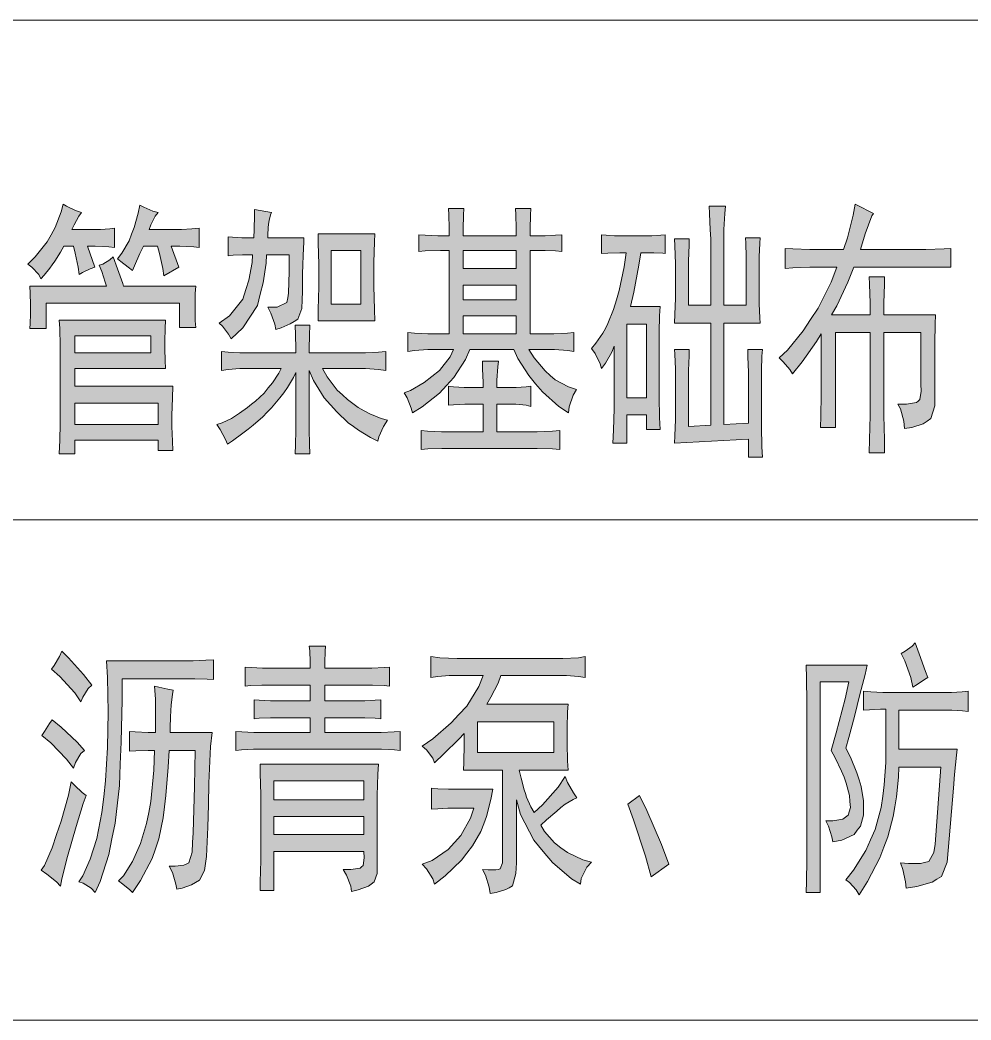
# Model space of a CAD drawing. Header units: millimetres. Extents: x 0 to 207, y 0 to 293.
# Drawn here: x 79.12 to 94.12, y 204.21 to 219.97 of the extents above; entities that cross this region are included whole.
import ezdxf

# ---------------------------------------------------------------- set-up
doc = ezdxf.new("R2010")
doc.units = ezdxf.units.MM

msp = doc.modelspace()

# ---------------------------------------------------------------- hatches: boundary and pattern name
h = msp.add_hatch(color=0)
h.dxf.hatch_style = 2
h.paths.add_polyline_path([(80.61325, 216.390361), (80.521528, 216.397417), (80.306333, 216.408), (80.186389, 216.408), (80.302806, 216.076389), (80.23225, 216.051694), (80.108778, 215.991722), (80.055861, 215.959972), (80.038222, 216.076389), (79.992361, 216.298639), (79.964139, 216.408), (79.812444, 216.408), (79.759528, 216.316278), (79.671333, 216.171639), (79.632528, 216.115194), (79.593722, 216.062278), (79.505528, 215.949389), (79.452611, 215.892944), (79.417333, 215.959972), (79.3115, 216.076389), (79.244472, 216.125778), (79.364417, 216.242194), (79.551389, 216.475028), (79.614889, 216.587917), (79.678389, 216.704333), (79.773639, 216.94775), (79.801861, 217.071222), (79.854778, 217.039472), (79.999417, 216.972444), (80.091139, 216.937167), (80.052333, 216.880722), (79.974722, 216.746667), (79.939444, 216.672583), (80.323972, 216.672583), (80.394528, 216.672583), (80.539167, 216.679639), (80.61325, 216.690222)])
h = msp.add_hatch(color=0)
h.dxf.hatch_style = 2
h.paths.add_polyline_path([(81.392889, 215.942333), (81.37525, 216.05875), (81.322333, 216.291583), (81.290583, 216.408), (81.068333, 216.408), (81.015417, 216.291583), (80.927222, 216.101083), (80.895472, 216.023472), (80.828444, 216.076389), (80.715556, 216.164583), (80.662639, 216.206917), (80.729667, 216.298639), (80.842556, 216.492667), (80.881361, 216.5985), (80.923694, 216.700806), (80.987194, 216.930111), (81.011889, 217.053583), (81.075389, 217.021833), (81.220028, 216.961861), (81.301167, 216.937167), (81.255306, 216.880722), (81.18475, 216.746667), (81.160056, 216.672583), (81.615139, 216.672583), (81.668056, 216.672583), (81.833861, 216.679639), (81.950278, 216.690222), (81.950278, 216.390361), (81.865611, 216.397417), (81.643361, 216.408), (81.509306, 216.408), (81.625722, 216.076389)])
h = msp.add_hatch(color=0)
h.dxf.hatch_style = 2
h.paths.add_polyline_path([(83.08975, 216.937167), (83.072111, 216.905417), (83.050944, 216.813694), (83.043889, 216.75725), (83.036833, 216.697278), (83.033306, 216.587917), (83.033306, 216.538528), (83.601278, 216.538528), (83.59775, 216.475028), (83.587167, 216.263361), (83.583639, 216.115194), (83.580111, 215.970556), (83.576583, 215.691861), (83.573056, 215.561333), (83.569528, 215.427278), (83.506028, 215.257944), (83.446056, 215.219139), (83.382556, 215.183861), (83.241444, 215.120361), (83.160306, 215.095667), (83.142667, 215.176806), (83.079167, 215.353194), (83.033306, 215.444917), (83.177944, 215.444917), (83.333167, 215.519), (83.347278, 215.593083), (83.357861, 215.667167), (83.368444, 216.009361), (83.368444, 216.273944), (83.008611, 216.273944), (83.005083, 216.139889), (82.955694, 215.829444), (82.909833, 215.653056), (82.8675, 215.473139), (82.638194, 215.120361), (82.451222, 214.9475), (82.412417, 215.021583), (82.317167, 215.145056), (82.26425, 215.194444), (82.426528, 215.310861), (82.638194, 215.575444), (82.684056, 215.727139), (82.729917, 215.875306), (82.782833, 216.150472), (82.789889, 216.273944), (82.694639, 216.273944), (82.631139, 216.273944), (82.4865, 216.266889), (82.405361, 216.256306), (82.405361, 216.556167), (82.475917, 216.549111), (82.620556, 216.538528), (82.694639, 216.538528), (82.811056, 216.538528), (82.818111, 216.672583), (82.821639, 216.898361), (82.821639, 216.986556)])
h = msp.add_hatch(color=0)
h.paths.add_polyline_path([(85.890806, 216.573806), (85.890806, 216.690222), (85.887278, 216.905417), (85.880222, 217.004194), (86.123639, 217.004194), (86.120111, 216.898361), (86.113056, 216.679639), (86.113056, 216.573806), (86.949139, 216.573806), (86.949139, 216.690222), (86.942083, 216.905417), (86.938556, 217.004194), (87.181972, 217.004194), (87.174917, 216.898361), (87.171389, 216.679639), (87.171389, 216.573806), (87.34425, 216.573806), (87.40775, 216.573806), (87.570028, 216.580861), (87.668806, 216.587917), (87.668806, 216.323333), (87.570028, 216.333917), (87.40775, 216.340972), (87.34425, 216.340972), (87.171389, 216.340972), (87.171389, 215.028639), (87.425389, 215.028639), (87.541806, 215.028639), (87.757, 215.035694), (87.855778, 215.046278), (87.855778, 214.746417), (87.764056, 214.764056), (87.552389, 214.778167), (87.435972, 214.778167), (87.146694, 214.778167), (87.234889, 214.647639), (87.404222, 214.443028), (87.485361, 214.372472), (87.5665, 214.301917), (87.774639, 214.189028), (87.901639, 214.150222), (87.848722, 214.0585), (87.785222, 213.875056), (87.774639, 213.783333), (87.622944, 213.882111), (87.365417, 214.111417), (87.256056, 214.238417), (87.150222, 214.368944), (86.977361, 214.637056), (86.913861, 214.778167), (86.218889, 214.778167), (86.148333, 214.622944), (85.964889, 214.340722), (85.852, 214.213722), (85.739111, 214.09025), (85.467472, 213.875056), (85.31225, 213.783333), (85.294611, 213.857417), (85.227583, 214.016167), (85.181722, 214.097306), (85.2805, 214.132583), (85.499222, 214.259583), (85.619167, 214.354833), (85.739111, 214.450083), (85.908444, 214.665278), (85.961361, 214.778167), (85.657972, 214.778167), (85.555667, 214.778167), (85.344, 214.764056), (85.241694, 214.746417), (85.241694, 215.046278), (85.344, 215.035694), (85.555667, 215.028639), (85.657972, 215.028639), (85.890806, 215.028639), (85.890806, 216.340972), (85.753222, 216.340972), (85.513333, 216.333917), (85.414556, 216.323333), (85.414556, 216.587917), (85.513333, 216.580861), (85.710889, 216.573806), (85.809667, 216.573806)])
h.paths.add_polyline_path([(86.949139, 215.028639), (86.949139, 215.310861), (86.113056, 215.310861), (86.113056, 215.028639)])
h.paths.add_polyline_path([(86.949139, 216.05875), (86.949139, 216.340972), (86.113056, 216.340972), (86.113056, 216.05875)])
h.paths.add_polyline_path([(86.949139, 215.561333), (86.949139, 215.794167), (86.113056, 215.794167), (86.113056, 215.561333)])
h = msp.add_hatch(color=0)
h.dxf.hatch_style = 2
h.paths.add_polyline_path([(89.679639, 216.524417), (89.676111, 216.422111), (89.669056, 216.175167), (89.669056, 216.023472), (89.669056, 215.476667), (90.018306, 215.476667), (90.018306, 216.524417), (90.01125, 216.665528), (90.000667, 216.923056), (89.993611, 217.039472), (90.251139, 217.039472), (90.240556, 216.923056), (90.226444, 216.672583), (90.226444, 216.538528), (90.226444, 215.476667), (90.575694, 215.476667), (90.575694, 216.108139), (90.575694, 216.242194), (90.568639, 216.457389), (90.565111, 216.538528), (90.797944, 216.538528), (90.790889, 216.457389), (90.783833, 216.242194), (90.783833, 216.108139), (90.783833, 215.642472), (90.783833, 215.501361), (90.790889, 215.279111), (90.797944, 215.194444), (90.226444, 215.194444), (90.226444, 213.599889), (90.610972, 213.617528), (90.610972, 214.298389), (90.610972, 214.421861), (90.603917, 214.665278), (90.600389, 214.778167), (90.833222, 214.778167), (90.826167, 214.672333), (90.819111, 214.446556), (90.819111, 214.330139), (90.819111, 213.733944), (90.819111, 213.568139), (90.826167, 213.243583), (90.833222, 213.084833), (90.610972, 213.084833), (90.610972, 213.367056), (89.446806, 213.303556), (89.453861, 213.416444), (89.460917, 213.673972), (89.460917, 213.815083), (89.460917, 214.316028), (89.460917, 214.47125), (89.453861, 214.704083), (89.446806, 214.778167), (89.679639, 214.778167), (89.676111, 214.679389), (89.669056, 214.446556), (89.669056, 214.316028), (89.669056, 213.568139), (90.018306, 213.585778), (90.018306, 215.194444), (89.446806, 215.194444), (89.453861, 215.335556), (89.460917, 215.586028), (89.460917, 215.691861), (89.460917, 215.959972), (89.460917, 216.132833), (89.453861, 216.415056), (89.446806, 216.524417)])
h = msp.add_hatch(color=0)
h.dxf.hatch_style = 2
h.paths.add_polyline_path([(92.110278, 216.358611), (92.173778, 216.538528), (92.2655, 216.898361), (92.29725, 217.071222), (92.378389, 217.028889), (92.523028, 216.954806), (92.586528, 216.923056), (92.558306, 216.887778), (92.452472, 216.605556), (92.378389, 216.358611), (93.239167, 216.358611), (93.412028, 216.358611), (93.697778, 216.365667), (93.807139, 216.372722), (93.807139, 216.076389), (92.272556, 216.076389), (92.180833, 215.843556), (92.004444, 215.469611), (91.923306, 215.3285), (92.530083, 215.3285), (92.530083, 215.511944), (92.523028, 215.808278), (92.515972, 215.924694), (92.759389, 215.924694), (92.755861, 215.808278), (92.748806, 215.511944), (92.748806, 215.3285), (93.563722, 215.3285), (93.556667, 215.176806), (93.553139, 214.880472), (93.553139, 214.728778), (93.553139, 214.047917), (93.553139, 213.892694), (93.489639, 213.691611), (93.429667, 213.649278), (93.369694, 213.610472), (93.189778, 213.5505), (93.073361, 213.532861), (93.062778, 213.649278), (93.009861, 213.843306), (92.971056, 213.917389), (93.105111, 213.917389), (93.263861, 213.942083), (93.288556, 213.966778), (93.316778, 213.991472), (93.337944, 214.125528), (93.330889, 214.231361), (93.330889, 215.046278), (92.748806, 215.046278), (92.748806, 213.917389), (92.748806, 213.741), (92.755861, 213.36), (92.759389, 213.151861), (92.515972, 213.151861), (92.523028, 213.36), (92.530083, 213.741), (92.530083, 213.917389), (92.530083, 215.046278), (91.983278, 215.046278), (91.983278, 213.5505), (91.750444, 213.5505), (91.753972, 213.726889), (91.761028, 214.065556), (91.761028, 214.231361), (91.761028, 215.028639), (91.686944, 214.905167), (91.457639, 214.587667), (91.309472, 214.397167), (91.267139, 214.464194), (91.161306, 214.587667), (91.097806, 214.647639), (91.228333, 214.771111), (91.475278, 215.0745), (91.591694, 215.254417), (91.711639, 215.430806), (91.919778, 215.843556), (92.004444, 216.076389), (91.72575, 216.076389), (91.581111, 216.076389), (91.313, 216.065806), (91.193056, 216.05875), (91.193056, 216.372722), (91.313, 216.365667), (91.581111, 216.358611), (91.72575, 216.358611)])
h = msp.add_hatch(color=0)
h.paths.add_polyline_path([(84.719583, 216.605556), (84.712528, 216.475028), (84.705472, 216.150472), (84.705472, 215.959972), (84.705472, 215.776528), (84.712528, 215.409639), (84.719583, 215.229722), (83.823528, 215.229722), (83.827056, 215.409639), (83.834111, 215.769472), (83.834111, 215.942333), (83.834111, 216.125778), (83.827056, 216.457389), (83.823528, 216.605556)])
h.paths.add_polyline_path([(84.497333, 215.494306), (84.497333, 216.340972), (84.031667, 216.340972), (84.031667, 215.494306)])
h = msp.add_hatch(color=0)
h.paths.add_polyline_path([(89.019944, 216.573806), (89.086972, 216.573806), (89.228083, 216.580861), (89.298639, 216.587917), (89.298639, 216.291583), (89.263361, 216.298639), (89.12225, 216.305694), (89.019944, 216.305694), (88.914111, 216.305694), (88.885889, 216.108139), (88.80475, 215.684806), (88.751833, 215.459028), (89.2175, 215.459028), (89.210444, 215.310861), (89.203389, 215.053333), (89.203389, 214.9475), (89.203389, 214.164333), (89.203389, 214.033806), (89.210444, 213.70925), (89.2175, 213.51875), (89.005833, 213.51875), (89.005833, 213.751583), (88.691861, 213.751583), (88.691861, 213.303556), (88.473139, 213.303556), (88.483722, 213.508167), (88.494306, 213.850361), (88.494306, 213.984417), (88.494306, 214.831083), (88.4555, 214.739361), (88.356722, 214.562972), (88.29675, 214.481833), (88.275583, 214.555917), (88.194444, 214.714667), (88.134472, 214.795806), (88.205028, 214.880472), (88.314389, 215.035694), (88.356722, 215.113306), (88.395528, 215.187389), (88.483722, 215.409639), (88.529583, 215.561333), (88.575444, 215.7095), (88.653056, 216.083444), (88.681278, 216.305694), (88.5825, 216.305694), (88.392, 216.298639), (88.29675, 216.291583), (88.29675, 216.587917), (88.367306, 216.580861), (88.501361, 216.573806), (88.564861, 216.573806)])
h.paths.add_polyline_path([(89.005833, 214.016167), (89.005833, 215.176806), (88.691861, 215.176806), (88.691861, 214.016167)])
h = msp.add_hatch(color=0)
h.dxf.hatch_style = 2
h.paths.add_polyline_path([(80.592083, 216.242194), (80.662639, 216.051694), (80.743778, 215.818861), (80.754361, 215.776528), (81.893833, 215.776528), (81.886778, 215.660111), (81.88325, 215.483722), (81.88325, 215.427278), (81.88325, 215.377889), (81.886778, 215.229722), (81.893833, 215.127417), (81.636306, 215.127417), (81.636306, 215.511944), (79.53375, 215.511944), (79.53375, 215.113306), (79.27975, 215.113306), (79.283278, 215.187389), (79.290333, 215.335556), (79.290333, 215.409639), (79.290333, 215.483722), (79.283278, 215.667167), (79.27975, 215.776528), (80.48625, 215.776528), (80.468611, 215.843556), (80.412167, 216.009361), (80.369833, 216.108139), (80.429806, 216.125778), (80.539167, 216.192806)])
h = msp.add_hatch(color=0)
h.paths.add_polyline_path([(81.417583, 215.243833), (81.410528, 215.113306), (81.407, 214.912222), (81.407, 214.845194), (81.407, 214.78875), (81.410528, 214.605306), (81.417583, 214.481833), (79.988833, 214.481833), (79.988833, 214.199611), (81.534, 214.199611), (81.526944, 214.016167), (81.519889, 213.741), (81.519889, 213.649278), (81.519889, 213.568139), (81.526944, 213.335306), (81.534, 213.187139), (81.301167, 213.187139), (81.301167, 213.352944), (79.988833, 213.352944), (79.988833, 213.134222), (79.741889, 213.134222), (79.748944, 213.352944), (79.756, 213.610472), (79.756, 213.649278), (79.756, 214.697028), (79.756, 214.838139), (79.748944, 215.113306), (79.741889, 215.243833)])
h.paths.add_polyline_path([(81.301167, 213.599889), (81.301167, 213.9315), (79.988833, 213.9315), (79.988833, 213.599889)])
h.paths.add_polyline_path([(81.18475, 214.728778), (81.18475, 214.996889), (79.988833, 214.996889), (79.988833, 214.728778)])
h = msp.add_hatch(color=0)
h.dxf.hatch_style = 2
h.paths.add_polyline_path([(83.474278, 214.728778), (83.474278, 214.795806), (83.467222, 215.011), (83.463694, 215.162694), (83.696528, 215.162694), (83.689472, 215.003944), (83.682417, 214.78875), (83.682417, 214.728778), (84.48675, 214.728778), (84.571417, 214.728778), (84.776028, 214.739361), (84.892444, 214.746417), (84.892444, 214.446556), (84.776028, 214.464194), (84.571417, 214.481833), (84.48675, 214.481833), (83.894083, 214.481833), (83.968167, 214.347778), (84.126917, 214.139639), (84.208056, 214.065556), (84.289194, 213.991472), (84.458528, 213.868), (84.55025, 213.815083), (84.638444, 213.765694), (84.821889, 213.691611), (84.917139, 213.666917), (84.857167, 213.568139), (84.783083, 213.402333), (84.765444, 213.335306), (84.652556, 213.39175), (84.462056, 213.508167), (84.380917, 213.568139), (84.299778, 213.624583), (84.119861, 213.797444), (84.021083, 213.906806), (83.922306, 214.019694), (83.752972, 214.291333), (83.682417, 214.446556), (83.682417, 213.599889), (83.682417, 213.51875), (83.689472, 213.285917), (83.696528, 213.134222), (83.463694, 213.134222), (83.467222, 213.275333), (83.474278, 213.508167), (83.474278, 213.599889), (83.474278, 214.414806), (83.439, 214.340722), (83.34375, 214.181972), (83.283778, 214.097306), (83.220278, 214.016167), (83.08975, 213.860944), (83.022722, 213.790389), (82.952167, 213.719833), (82.800472, 213.589306), (82.719333, 213.525806), (82.638194, 213.462306), (82.475917, 213.342361), (82.394778, 213.285917), (82.363028, 213.36), (82.281889, 213.51875), (82.228972, 213.599889), (82.313639, 213.624583), (82.458278, 213.691611), (82.521778, 213.733944), (82.585278, 213.776278), (82.712278, 213.868), (82.775778, 213.917389), (82.839278, 213.966778), (82.973333, 214.093778), (83.036833, 214.174917), (83.103861, 214.252528), (83.206167, 214.40775), (83.241444, 214.481833), (82.673472, 214.481833), (82.592333, 214.481833), (82.405361, 214.464194), (82.299528, 214.446556), (82.299528, 214.746417), (82.405361, 214.739361), (82.592333, 214.728778), (82.673472, 214.728778)])
h = msp.add_hatch(color=0)
h.dxf.hatch_style = 2
h.paths.add_polyline_path([(86.427028, 214.181972), (86.427028, 214.266639), (86.419972, 214.47125), (86.416444, 214.59825), (86.670444, 214.59825), (86.659861, 214.506528), (86.64575, 214.298389), (86.64575, 214.181972), (86.868, 214.181972), (86.949139, 214.181972), (87.107889, 214.189028), (87.181972, 214.199611), (87.181972, 213.882111), (87.107889, 213.89975), (86.942083, 213.917389), (86.857417, 213.917389), (86.64575, 213.917389), (86.64575, 213.483472), (87.146694, 213.483472), (87.28075, 213.483472), (87.524167, 213.494056), (87.637056, 213.501111), (87.637056, 213.20125), (87.524167, 213.211833), (87.28075, 213.218889), (87.146694, 213.218889), (85.890806, 213.218889), (85.774389, 213.218889), (85.555667, 213.211833), (85.449833, 213.20125), (85.449833, 213.501111), (85.548611, 213.494056), (85.770861, 213.483472), (85.890806, 213.483472), (86.427028, 213.483472), (86.427028, 213.917389), (86.240056, 213.917389), (86.141278, 213.917389), (85.961361, 213.906806), (85.880222, 213.89975), (85.880222, 214.199611), (85.961361, 214.189028), (86.130694, 214.181972), (86.218889, 214.181972)])
h = msp.add_hatch(color=0)
h.dxf.hatch_style = 2
h.paths.add_polyline_path([(79.780694, 210.022722), (79.886528, 209.920417), (80.122889, 209.655833), (80.256944, 209.490028), (80.2005, 209.433583), (80.112306, 209.299528), (80.084083, 209.225444), (79.985306, 209.366556), (79.752472, 209.624083), (79.618417, 209.7405), (79.664278, 209.796944), (79.745417, 209.938056)])
h = msp.add_hatch(color=0)
h.dxf.hatch_style = 2
h.paths.add_polyline_path([(83.943472, 210.103861), (83.936417, 210.022722), (83.932889, 209.846333), (83.932889, 209.754611), (84.571417, 209.754611), (84.673722, 209.754611), (84.86775, 209.765194), (84.952417, 209.77225), (84.952417, 209.472389), (84.86775, 209.482972), (84.680778, 209.490028), (84.582, 209.490028), (83.932889, 209.490028), (83.932889, 209.239556), (84.490278, 209.239556), (84.564361, 209.239556), (84.726639, 209.250139), (84.814833, 209.257194), (84.814833, 208.957333), (84.726639, 208.967917), (84.564361, 208.974972), (84.490278, 208.974972), (83.932889, 208.974972), (83.932889, 208.742139), (84.709, 208.742139), (84.821889, 208.742139), (85.022972, 208.752722), (85.118222, 208.759778), (85.118222, 208.459917), (85.030028, 208.4705), (84.825417, 208.477556), (84.709, 208.477556), (82.895722, 208.477556), (82.804, 208.477556), (82.617028, 208.4705), (82.525306, 208.459917), (82.525306, 208.759778), (82.624083, 208.752722), (82.811056, 208.742139), (82.895722, 208.742139), (83.700056, 208.742139), (83.700056, 208.974972), (83.163833, 208.974972), (83.072111, 208.974972), (82.895722, 208.967917), (82.814583, 208.957333), (82.814583, 209.257194), (82.895722, 209.250139), (83.072111, 209.239556), (83.163833, 209.239556), (83.700056, 209.239556), (83.700056, 209.490028), (83.036833, 209.490028), (82.938056, 209.490028), (82.758139, 209.482972), (82.677, 209.472389), (82.677, 209.77225), (82.768722, 209.765194), (82.948639, 209.754611), (83.036833, 209.754611), (83.700056, 209.754611), (83.700056, 209.856917), (83.693, 210.029778), (83.685944, 210.103861)])
h = msp.add_hatch(color=0)
h.dxf.hatch_style = 2
h.paths.add_polyline_path([(93.207417, 209.458278), (93.172139, 209.606444), (93.076889, 209.871028), (93.020444, 209.987444), (93.083944, 210.022722), (93.193306, 210.103861), (93.242694, 210.15325), (93.306194, 209.980389), (93.404972, 209.705222), (93.44025, 209.606444), (93.390861, 209.574694), (93.274444, 209.497083)])
h = msp.add_hatch(color=0)
h.dxf.hatch_style = 2
h.paths.add_polyline_path([(80.306333, 206.219778), (80.246361, 206.286806), (80.119361, 206.367944), (80.048806, 206.385583), (80.112306, 206.484361), (80.228722, 206.745417), (80.281639, 206.907694), (80.334556, 207.069972), (80.415694, 207.482722), (80.443917, 207.729667), (80.472139, 207.980139), (80.503889, 208.505778), (80.507417, 208.784472), (80.510944, 209.063167), (80.503889, 209.606444), (80.489778, 209.871028), (81.780944, 209.871028), (81.855028, 209.871028), (82.052583, 209.881611), (82.176056, 209.888667), (82.176056, 209.574694), (82.077278, 209.58175), (81.879722, 209.588806), (81.780944, 209.588806), (80.733194, 209.588806), (80.733194, 209.257194), (80.719083, 208.586917), (80.704972, 208.244722), (80.690861, 207.906056), (80.623833, 207.313389), (80.570917, 207.066444), (80.521528, 206.815972), (80.387472, 206.392639)])
h = msp.add_hatch(color=0)
h.paths.add_polyline_path([(87.545333, 209.906306), (87.686444, 209.906306), (87.929861, 209.920417), (88.035694, 209.938056), (88.035694, 209.606444), (87.929861, 209.624083), (87.742889, 209.638194), (87.66175, 209.638194), (86.70925, 209.638194), (86.663389, 209.521778), (86.5505, 209.299528), (86.487, 209.190167), (87.767583, 209.190167), (87.760528, 209.066694), (87.753472, 208.816222), (87.753472, 208.69275), (87.753472, 208.569278), (87.760528, 208.294111), (87.767583, 208.145944), (86.998528, 208.145944), (87.030278, 208.022472), (87.076139, 207.839028), (87.093778, 207.779056), (87.111417, 207.722611), (87.178444, 207.570917), (87.231361, 207.482722), (87.365417, 207.599139), (87.608833, 207.881361), (87.721722, 208.047167), (87.760528, 207.955444), (87.85225, 207.789639), (87.905167, 207.712028), (87.848722, 207.687333), (87.721722, 207.609722), (87.654694, 207.556806), (87.591194, 207.500361), (87.428917, 207.366306), (87.337194, 207.281639), (87.393639, 207.182861), (87.555917, 207.002944), (87.654694, 206.925333), (87.757, 206.847722), (88.000417, 206.734833), (88.138, 206.699556), (88.063917, 206.618417), (87.975722, 206.442028), (87.965139, 206.350306), (87.8205, 206.434972), (87.524167, 206.6925), (87.376, 206.865361), (87.227833, 207.04175), (87.016167, 207.447444), (86.952667, 207.680278), (86.952667, 206.685444), (86.945611, 206.519639), (86.889167, 206.322083), (86.83625, 206.293861), (86.783333, 206.265639), (86.635167, 206.219778), (86.536389, 206.202139), (86.522278, 206.300917), (86.465833, 206.494944), (86.419972, 206.583139), (86.504639, 206.576083), (86.628111, 206.576083), (86.663389, 206.583139), (86.698667, 206.593722), (86.733944, 206.685444), (86.733944, 206.766583), (86.733944, 208.145944), (86.116583, 208.145944), (86.123639, 208.269417), (86.127167, 208.558694), (86.127167, 208.728028), (86.0425, 208.636306), (85.809667, 208.403472), (85.6615, 208.262361), (85.633278, 208.336444), (85.5345, 208.4705), (85.463944, 208.526944), (85.633278, 208.643361), (85.926083, 208.893833), (86.046028, 209.024361), (86.1695, 209.158417), (86.36, 209.465333), (86.430556, 209.638194), (85.964889, 209.638194), (85.890806, 209.638194), (85.710889, 209.624083), (85.605056, 209.606444), (85.605056, 209.938056), (85.742639, 209.920417), (86.017806, 209.906306), (86.151861, 209.906306)])
h.paths.add_polyline_path([(87.545333, 208.428167), (87.545333, 208.907944), (86.338833, 208.907944), (86.338833, 208.428167)])
h = msp.add_hatch(color=0)
h.dxf.hatch_style = 2
h.paths.add_polyline_path([(91.743389, 209.539417), (91.743389, 206.219778), (91.521139, 206.219778), (91.528194, 206.392639), (91.531722, 206.734833), (91.531722, 206.900639), (91.531722, 209.042), (91.531722, 209.214861), (91.528194, 209.599389), (91.521139, 209.804), (92.484222, 209.804), (92.452472, 209.655833), (92.371333, 209.338333), (92.329, 209.165472), (92.286667, 208.996139), (92.194944, 208.661), (92.149083, 208.495194), (92.219639, 208.354083), (92.321944, 208.103611), (92.357222, 207.99425), (92.3925, 207.888417), (92.427778, 207.662639), (92.427778, 207.546222), (92.427778, 207.440389), (92.378389, 207.264), (92.329, 207.2005), (92.279611, 207.133472), (92.085583, 207.04175), (91.940944, 207.017056), (91.926833, 207.098194), (91.873917, 207.264), (91.835111, 207.348667), (91.944472, 207.348667), (92.099694, 207.376889), (92.142028, 207.405111), (92.187889, 207.436861), (92.219639, 207.560333), (92.212583, 207.655583), (92.205528, 207.750833), (92.156139, 207.941333), (92.120861, 208.036583), (92.082056, 208.131833), (91.97975, 208.3435), (91.91625, 208.459917), (91.997389, 208.735083), (92.1385, 209.274833), (92.194944, 209.539417)])
h = msp.add_hatch(color=0)
h.dxf.hatch_style = 2
h.paths.add_polyline_path([(81.593972, 206.269167), (81.583389, 206.350306), (81.526944, 206.53375), (81.477556, 206.636056), (81.572806, 206.636056), (81.706861, 206.650167), (81.745667, 206.667806), (81.788, 206.685444), (81.837389, 206.854778), (81.844444, 207.006472), (81.855028, 207.161694), (81.872667, 207.888417), (81.886778, 208.459917), (81.477556, 208.459917), (81.459917, 208.195333), (81.424639, 207.750833), (81.403472, 207.570917), (81.382306, 207.394528), (81.31175, 207.062917), (81.258833, 206.907694), (81.205917, 206.756), (81.026, 206.410278), (80.899, 206.219778), (80.856667, 206.262111), (80.747306, 206.350306), (80.67675, 206.403222), (80.757889, 206.484361), (80.899, 206.710139), (80.9625, 206.85125), (81.022472, 206.992361), (81.117722, 207.306333), (81.153, 207.482722), (81.188278, 207.655583), (81.234139, 208.145944), (81.244722, 208.459917), (81.145944, 208.459917), (80.948389, 208.452861), (80.849611, 208.445806), (80.849611, 208.759778), (80.937806, 208.752722), (81.142417, 208.742139), (81.258833, 208.742139), (81.262361, 208.900889), (81.258833, 209.267778), (81.244722, 209.472389), (81.31175, 209.458278), (81.456389, 209.423), (81.537528, 209.408889), (81.526944, 209.341861), (81.509306, 209.179583), (81.50225, 209.084333), (81.495194, 208.989083), (81.491667, 208.816222), (81.491667, 208.742139), (82.151361, 208.742139), (82.130194, 208.519889), (82.101972, 207.944861), (82.094917, 207.599139), (82.087861, 207.249889), (82.066694, 206.78775), (82.049056, 206.674861), (82.031417, 206.5655), (81.953806, 206.413806), (81.890306, 206.378528), (81.830333, 206.339722), (81.682167, 206.286806)])
h = msp.add_hatch(color=0)
h.dxf.hatch_style = 2
h.paths.add_polyline_path([(93.764806, 206.883), (93.747167, 206.699556), (93.655444, 206.473778), (93.584889, 206.427917), (93.510806, 206.382056), (93.270917, 206.3115), (93.101583, 206.286806), (93.091, 206.385583), (93.045139, 206.583139), (93.009861, 206.685444), (93.136861, 206.674861), (93.327361, 206.678389), (93.390861, 206.6925), (93.457889, 206.706611), (93.539028, 206.85125), (93.556667, 206.981778), (93.648389, 208.195333), (92.985167, 208.195333), (92.978111, 208.036583), (92.946361, 207.726139), (92.921667, 207.570917), (92.896972, 207.419222), (92.808778, 207.098194), (92.748806, 206.932389), (92.685306, 206.766583), (92.491278, 206.392639), (92.357222, 206.1845), (92.311361, 206.262111), (92.205528, 206.378528), (92.149083, 206.417333), (92.269028, 206.569028), (92.466583, 206.883), (92.537139, 207.048806), (92.611222, 207.214611), (92.706472, 207.560333), (92.731167, 207.74025), (92.752333, 207.916639), (92.777028, 208.269417), (92.777028, 208.445806), (92.777028, 209.109028), (92.695889, 209.109028), (92.5195, 209.098444), (92.427778, 209.091389), (92.427778, 209.39125), (92.544194, 209.380667), (92.731167, 209.373611), (92.798194, 209.373611), (93.740111, 209.373611), (93.817722, 209.373611), (93.983528, 209.380667), (94.078778, 209.39125), (94.078778, 209.07375), (93.990583, 209.084333), (93.82125, 209.091389), (93.740111, 209.091389), (92.985167, 209.091389), (92.985167, 208.477556), (93.902389, 208.477556), (93.891806, 208.385833), (93.863583, 208.078917), (93.845944, 207.863722)])
h = msp.add_hatch(color=0)
h.dxf.hatch_style = 2
h.paths.add_polyline_path([(79.629, 208.943222), (79.770111, 208.826806), (80.024111, 208.586917), (80.140528, 208.459917), (80.084083, 208.410528), (79.995889, 208.269417), (79.967667, 208.177694), (79.858306, 208.318806), (79.607833, 208.576333), (79.466722, 208.69275), (79.509056, 208.759778), (79.590194, 208.88325)])
h = msp.add_hatch(color=0)
h.paths.add_polyline_path([(84.222167, 206.583139), (84.342111, 206.583139), (84.490278, 206.604306), (84.511444, 206.625472), (84.536139, 206.646639), (84.553778, 206.766583), (84.546722, 206.865361), (83.128556, 206.865361), (83.128556, 206.251528), (82.909833, 206.251528), (82.913361, 206.385583), (82.920417, 206.72425), (82.920417, 206.932389), (82.920417, 207.5815), (82.920417, 207.764944), (82.913361, 208.096556), (82.909833, 208.244722), (84.779556, 208.244722), (84.768972, 208.085972), (84.754861, 207.747306), (84.754861, 207.563861), (84.754861, 206.618417), (84.754861, 206.519639), (84.709, 206.385583), (84.663139, 206.350306), (84.617278, 206.318556), (84.458528, 206.262111), (84.349167, 206.237417), (84.338583, 206.318556), (84.275083, 206.494944)])
h.paths.add_polyline_path([(84.546722, 207.680278), (84.546722, 207.980139), (83.128556, 207.980139), (83.128556, 207.680278)])
h.paths.add_polyline_path([(84.546722, 207.133472), (84.546722, 207.415694), (83.128556, 207.415694), (83.128556, 207.133472)])
h = msp.add_hatch(color=0)
h.dxf.hatch_style = 2
h.paths.add_polyline_path([(80.165222, 207.747306), (80.119361, 207.623833), (80.006472, 207.260472), (79.939444, 207.024111), (79.872417, 206.78775), (79.780694, 206.434972), (79.759528, 206.318556), (79.696028, 206.385583), (79.544333, 206.509056), (79.456139, 206.569028), (79.509056, 206.643111), (79.629, 206.925333), (79.699556, 207.133472), (79.770111, 207.341611), (79.886528, 207.754361), (79.932389, 207.9625), (79.985306, 207.906056), (80.101722, 207.796694)])
h = msp.add_hatch(color=0)
h.dxf.hatch_style = 2
h.paths.add_polyline_path([(86.58225, 207.846083), (86.5505, 207.687333), (86.479944, 207.415694), (86.437611, 207.299278), (86.39175, 207.182861), (86.261222, 206.953556), (86.173028, 206.840667), (86.088361, 206.731306), (85.830833, 206.484361), (85.6615, 206.350306), (85.633278, 206.434972), (85.5345, 206.593722), (85.463944, 206.667806), (85.622694, 206.72425), (85.876694, 206.897111), (85.975472, 207.006472), (86.07425, 207.119361), (86.225944, 207.391), (86.278861, 207.546222), (85.943722, 207.546222), (85.873167, 207.546222), (85.710889, 207.539167), (85.615639, 207.532111), (85.615639, 207.863722), (85.714417, 207.853139), (85.88375, 207.846083), (85.954306, 207.846083)])
h = msp.add_hatch(color=0)
h.dxf.hatch_style = 2
h.paths.add_polyline_path([(89.079917, 206.466722), (88.988194, 206.791278), (88.801222, 207.366306), (88.7095, 207.61325), (88.892944, 207.747306), (89.009361, 207.514472), (89.242194, 206.974722), (89.358611, 206.667806)])

# ---------------------------------------------------------------- linework, layer by layer
at = {"color": 0, "lineweight": 0}
for points in [[(25.124833, 219.974583), (201.9935, 219.974583)], [(25.124833, 212.093528), (201.9935, 212.093528)], [(25.124833, 204.208944), (201.9935, 204.208944)]]:
    msp.add_lwpolyline(points, dxfattribs=at)
for points in [[(80.61325, 216.390361), (80.521528, 216.397417), (80.306333, 216.408), (80.186389, 216.408), (80.302806, 216.076389), (80.23225, 216.051694), (80.108778, 215.991722), (80.055861, 215.959972), (80.038222, 216.076389), (79.992361, 216.298639), (79.964139, 216.408), (79.812444, 216.408), (79.759528, 216.316278), (79.671333, 216.171639), (79.632528, 216.115194), (79.593722, 216.062278), (79.505528, 215.949389), (79.452611, 215.892944), (79.417333, 215.959972), (79.3115, 216.076389), (79.244472, 216.125778), (79.364417, 216.242194), (79.551389, 216.475028), (79.614889, 216.587917), (79.678389, 216.704333), (79.773639, 216.94775), (79.801861, 217.071222), (79.854778, 217.039472), (79.999417, 216.972444), (80.091139, 216.937167), (80.052333, 216.880722), (79.974722, 216.746667), (79.939444, 216.672583), (80.323972, 216.672583), (80.394528, 216.672583), (80.539167, 216.679639), (80.61325, 216.690222)], [(81.392889, 215.942333), (81.37525, 216.05875), (81.322333, 216.291583), (81.290583, 216.408), (81.068333, 216.408), (81.015417, 216.291583), (80.927222, 216.101083), (80.895472, 216.023472), (80.828444, 216.076389), (80.715556, 216.164583), (80.662639, 216.206917), (80.729667, 216.298639), (80.842556, 216.492667), (80.881361, 216.5985), (80.923694, 216.700806), (80.987194, 216.930111), (81.011889, 217.053583), (81.075389, 217.021833), (81.220028, 216.961861), (81.301167, 216.937167), (81.255306, 216.880722), (81.18475, 216.746667), (81.160056, 216.672583), (81.615139, 216.672583), (81.668056, 216.672583), (81.833861, 216.679639), (81.950278, 216.690222), (81.950278, 216.390361), (81.865611, 216.397417), (81.643361, 216.408), (81.509306, 216.408), (81.625722, 216.076389)], [(83.08975, 216.937167), (83.072111, 216.905417), (83.050944, 216.813694), (83.043889, 216.75725), (83.036833, 216.697278), (83.033306, 216.587917), (83.033306, 216.538528), (83.601278, 216.538528), (83.59775, 216.475028), (83.587167, 216.263361), (83.583639, 216.115194), (83.580111, 215.970556), (83.576583, 215.691861), (83.573056, 215.561333), (83.569528, 215.427278), (83.506028, 215.257944), (83.446056, 215.219139), (83.382556, 215.183861), (83.241444, 215.120361), (83.160306, 215.095667), (83.142667, 215.176806), (83.079167, 215.353194), (83.033306, 215.444917), (83.177944, 215.444917), (83.333167, 215.519), (83.347278, 215.593083), (83.357861, 215.667167), (83.368444, 216.009361), (83.368444, 216.273944), (83.008611, 216.273944), (83.005083, 216.139889), (82.955694, 215.829444), (82.909833, 215.653056), (82.8675, 215.473139), (82.638194, 215.120361), (82.451222, 214.9475), (82.412417, 215.021583), (82.317167, 215.145056), (82.26425, 215.194444), (82.426528, 215.310861), (82.638194, 215.575444), (82.684056, 215.727139), (82.729917, 215.875306), (82.782833, 216.150472), (82.789889, 216.273944), (82.694639, 216.273944), (82.631139, 216.273944), (82.4865, 216.266889), (82.405361, 216.256306), (82.405361, 216.556167), (82.475917, 216.549111), (82.620556, 216.538528), (82.694639, 216.538528), (82.811056, 216.538528), (82.818111, 216.672583), (82.821639, 216.898361), (82.821639, 216.986556)], [(85.890806, 216.573806), (85.890806, 216.690222), (85.887278, 216.905417), (85.880222, 217.004194), (86.123639, 217.004194), (86.120111, 216.898361), (86.113056, 216.679639), (86.113056, 216.573806), (86.949139, 216.573806), (86.949139, 216.690222), (86.942083, 216.905417), (86.938556, 217.004194), (87.181972, 217.004194), (87.174917, 216.898361), (87.171389, 216.679639), (87.171389, 216.573806), (87.34425, 216.573806), (87.40775, 216.573806), (87.570028, 216.580861), (87.668806, 216.587917), (87.668806, 216.323333), (87.570028, 216.333917), (87.40775, 216.340972), (87.34425, 216.340972), (87.171389, 216.340972), (87.171389, 215.028639), (87.425389, 215.028639), (87.541806, 215.028639), (87.757, 215.035694), (87.855778, 215.046278), (87.855778, 214.746417), (87.764056, 214.764056), (87.552389, 214.778167), (87.435972, 214.778167), (87.146694, 214.778167), (87.234889, 214.647639), (87.404222, 214.443028), (87.485361, 214.372472), (87.5665, 214.301917), (87.774639, 214.189028), (87.901639, 214.150222), (87.848722, 214.0585), (87.785222, 213.875056), (87.774639, 213.783333), (87.622944, 213.882111), (87.365417, 214.111417), (87.256056, 214.238417), (87.150222, 214.368944), (86.977361, 214.637056), (86.913861, 214.778167), (86.218889, 214.778167), (86.148333, 214.622944), (85.964889, 214.340722), (85.852, 214.213722), (85.739111, 214.09025), (85.467472, 213.875056), (85.31225, 213.783333), (85.294611, 213.857417), (85.227583, 214.016167), (85.181722, 214.097306), (85.2805, 214.132583), (85.499222, 214.259583), (85.619167, 214.354833), (85.739111, 214.450083), (85.908444, 214.665278), (85.961361, 214.778167), (85.657972, 214.778167), (85.555667, 214.778167), (85.344, 214.764056), (85.241694, 214.746417), (85.241694, 215.046278), (85.344, 215.035694), (85.555667, 215.028639), (85.657972, 215.028639), (85.890806, 215.028639), (85.890806, 216.340972), (85.753222, 216.340972), (85.513333, 216.333917), (85.414556, 216.323333), (85.414556, 216.587917), (85.513333, 216.580861), (85.710889, 216.573806), (85.809667, 216.573806)], [(89.679639, 216.524417), (89.676111, 216.422111), (89.669056, 216.175167), (89.669056, 216.023472), (89.669056, 215.476667), (90.018306, 215.476667), (90.018306, 216.524417), (90.01125, 216.665528), (90.000667, 216.923056), (89.993611, 217.039472), (90.251139, 217.039472), (90.240556, 216.923056), (90.226444, 216.672583), (90.226444, 216.538528), (90.226444, 215.476667), (90.575694, 215.476667), (90.575694, 216.108139), (90.575694, 216.242194), (90.568639, 216.457389), (90.565111, 216.538528), (90.797944, 216.538528), (90.790889, 216.457389), (90.783833, 216.242194), (90.783833, 216.108139), (90.783833, 215.642472), (90.783833, 215.501361), (90.790889, 215.279111), (90.797944, 215.194444), (90.226444, 215.194444), (90.226444, 213.599889), (90.610972, 213.617528), (90.610972, 214.298389), (90.610972, 214.421861), (90.603917, 214.665278), (90.600389, 214.778167), (90.833222, 214.778167), (90.826167, 214.672333), (90.819111, 214.446556), (90.819111, 214.330139), (90.819111, 213.733944), (90.819111, 213.568139), (90.826167, 213.243583), (90.833222, 213.084833), (90.610972, 213.084833), (90.610972, 213.367056), (89.446806, 213.303556), (89.453861, 213.416444), (89.460917, 213.673972), (89.460917, 213.815083), (89.460917, 214.316028), (89.460917, 214.47125), (89.453861, 214.704083), (89.446806, 214.778167), (89.679639, 214.778167), (89.676111, 214.679389), (89.669056, 214.446556), (89.669056, 214.316028), (89.669056, 213.568139), (90.018306, 213.585778), (90.018306, 215.194444), (89.446806, 215.194444), (89.453861, 215.335556), (89.460917, 215.586028), (89.460917, 215.691861), (89.460917, 215.959972), (89.460917, 216.132833), (89.453861, 216.415056), (89.446806, 216.524417)], [(92.110278, 216.358611), (92.173778, 216.538528), (92.2655, 216.898361), (92.29725, 217.071222), (92.378389, 217.028889), (92.523028, 216.954806), (92.586528, 216.923056), (92.558306, 216.887778), (92.452472, 216.605556), (92.378389, 216.358611), (93.239167, 216.358611), (93.412028, 216.358611), (93.697778, 216.365667), (93.807139, 216.372722), (93.807139, 216.076389), (92.272556, 216.076389), (92.180833, 215.843556), (92.004444, 215.469611), (91.923306, 215.3285), (92.530083, 215.3285), (92.530083, 215.511944), (92.523028, 215.808278), (92.515972, 215.924694), (92.759389, 215.924694), (92.755861, 215.808278), (92.748806, 215.511944), (92.748806, 215.3285), (93.563722, 215.3285), (93.556667, 215.176806), (93.553139, 214.880472), (93.553139, 214.728778), (93.553139, 214.047917), (93.553139, 213.892694), (93.489639, 213.691611), (93.429667, 213.649278), (93.369694, 213.610472), (93.189778, 213.5505), (93.073361, 213.532861), (93.062778, 213.649278), (93.009861, 213.843306), (92.971056, 213.917389), (93.105111, 213.917389), (93.263861, 213.942083), (93.288556, 213.966778), (93.316778, 213.991472), (93.337944, 214.125528), (93.330889, 214.231361), (93.330889, 215.046278), (92.748806, 215.046278), (92.748806, 213.917389), (92.748806, 213.741), (92.755861, 213.36), (92.759389, 213.151861), (92.515972, 213.151861), (92.523028, 213.36), (92.530083, 213.741), (92.530083, 213.917389), (92.530083, 215.046278), (91.983278, 215.046278), (91.983278, 213.5505), (91.750444, 213.5505), (91.753972, 213.726889), (91.761028, 214.065556), (91.761028, 214.231361), (91.761028, 215.028639), (91.686944, 214.905167), (91.457639, 214.587667), (91.309472, 214.397167), (91.267139, 214.464194), (91.161306, 214.587667), (91.097806, 214.647639), (91.228333, 214.771111), (91.475278, 215.0745), (91.591694, 215.254417), (91.711639, 215.430806), (91.919778, 215.843556), (92.004444, 216.076389), (91.72575, 216.076389), (91.581111, 216.076389), (91.313, 216.065806), (91.193056, 216.05875), (91.193056, 216.372722), (91.313, 216.365667), (91.581111, 216.358611), (91.72575, 216.358611)], [(84.719583, 216.605556), (84.712528, 216.475028), (84.705472, 216.150472), (84.705472, 215.959972), (84.705472, 215.776528), (84.712528, 215.409639), (84.719583, 215.229722), (83.823528, 215.229722), (83.827056, 215.409639), (83.834111, 215.769472), (83.834111, 215.942333), (83.834111, 216.125778), (83.827056, 216.457389), (83.823528, 216.605556)], [(89.019944, 216.573806), (89.086972, 216.573806), (89.228083, 216.580861), (89.298639, 216.587917), (89.298639, 216.291583), (89.263361, 216.298639), (89.12225, 216.305694), (89.019944, 216.305694), (88.914111, 216.305694), (88.885889, 216.108139), (88.80475, 215.684806), (88.751833, 215.459028), (89.2175, 215.459028), (89.210444, 215.310861), (89.203389, 215.053333), (89.203389, 214.9475), (89.203389, 214.164333), (89.203389, 214.033806), (89.210444, 213.70925), (89.2175, 213.51875), (89.005833, 213.51875), (89.005833, 213.751583), (88.691861, 213.751583), (88.691861, 213.303556), (88.473139, 213.303556), (88.483722, 213.508167), (88.494306, 213.850361), (88.494306, 213.984417), (88.494306, 214.831083), (88.4555, 214.739361), (88.356722, 214.562972), (88.29675, 214.481833), (88.275583, 214.555917), (88.194444, 214.714667), (88.134472, 214.795806), (88.205028, 214.880472), (88.314389, 215.035694), (88.356722, 215.113306), (88.395528, 215.187389), (88.483722, 215.409639), (88.529583, 215.561333), (88.575444, 215.7095), (88.653056, 216.083444), (88.681278, 216.305694), (88.5825, 216.305694), (88.392, 216.298639), (88.29675, 216.291583), (88.29675, 216.587917), (88.367306, 216.580861), (88.501361, 216.573806), (88.564861, 216.573806)], [(84.497333, 215.494306), (84.497333, 216.340972), (84.031667, 216.340972), (84.031667, 215.494306)], [(86.949139, 216.05875), (86.949139, 216.340972), (86.113056, 216.340972), (86.113056, 216.05875)], [(80.592083, 216.242194), (80.662639, 216.051694), (80.743778, 215.818861), (80.754361, 215.776528), (81.893833, 215.776528), (81.886778, 215.660111), (81.88325, 215.483722), (81.88325, 215.427278), (81.88325, 215.377889), (81.886778, 215.229722), (81.893833, 215.127417), (81.636306, 215.127417), (81.636306, 215.511944), (79.53375, 215.511944), (79.53375, 215.113306), (79.27975, 215.113306), (79.283278, 215.187389), (79.290333, 215.335556), (79.290333, 215.409639), (79.290333, 215.483722), (79.283278, 215.667167), (79.27975, 215.776528), (80.48625, 215.776528), (80.468611, 215.843556), (80.412167, 216.009361), (80.369833, 216.108139), (80.429806, 216.125778), (80.539167, 216.192806)], [(86.949139, 215.561333), (86.949139, 215.794167), (86.113056, 215.794167), (86.113056, 215.561333)], [(81.417583, 215.243833), (81.410528, 215.113306), (81.407, 214.912222), (81.407, 214.845194), (81.407, 214.78875), (81.410528, 214.605306), (81.417583, 214.481833), (79.988833, 214.481833), (79.988833, 214.199611), (81.534, 214.199611), (81.526944, 214.016167), (81.519889, 213.741), (81.519889, 213.649278), (81.519889, 213.568139), (81.526944, 213.335306), (81.534, 213.187139), (81.301167, 213.187139), (81.301167, 213.352944), (79.988833, 213.352944), (79.988833, 213.134222), (79.741889, 213.134222), (79.748944, 213.352944), (79.756, 213.610472), (79.756, 213.649278), (79.756, 214.697028), (79.756, 214.838139), (79.748944, 215.113306), (79.741889, 215.243833)], [(86.949139, 215.028639), (86.949139, 215.310861), (86.113056, 215.310861), (86.113056, 215.028639)], [(83.474278, 214.728778), (83.474278, 214.795806), (83.467222, 215.011), (83.463694, 215.162694), (83.696528, 215.162694), (83.689472, 215.003944), (83.682417, 214.78875), (83.682417, 214.728778), (84.48675, 214.728778), (84.571417, 214.728778), (84.776028, 214.739361), (84.892444, 214.746417), (84.892444, 214.446556), (84.776028, 214.464194), (84.571417, 214.481833), (84.48675, 214.481833), (83.894083, 214.481833), (83.968167, 214.347778), (84.126917, 214.139639), (84.208056, 214.065556), (84.289194, 213.991472), (84.458528, 213.868), (84.55025, 213.815083), (84.638444, 213.765694), (84.821889, 213.691611), (84.917139, 213.666917), (84.857167, 213.568139), (84.783083, 213.402333), (84.765444, 213.335306), (84.652556, 213.39175), (84.462056, 213.508167), (84.380917, 213.568139), (84.299778, 213.624583), (84.119861, 213.797444), (84.021083, 213.906806), (83.922306, 214.019694), (83.752972, 214.291333), (83.682417, 214.446556), (83.682417, 213.599889), (83.682417, 213.51875), (83.689472, 213.285917), (83.696528, 213.134222), (83.463694, 213.134222), (83.467222, 213.275333), (83.474278, 213.508167), (83.474278, 213.599889), (83.474278, 214.414806), (83.439, 214.340722), (83.34375, 214.181972), (83.283778, 214.097306), (83.220278, 214.016167), (83.08975, 213.860944), (83.022722, 213.790389), (82.952167, 213.719833), (82.800472, 213.589306), (82.719333, 213.525806), (82.638194, 213.462306), (82.475917, 213.342361), (82.394778, 213.285917), (82.363028, 213.36), (82.281889, 213.51875), (82.228972, 213.599889), (82.313639, 213.624583), (82.458278, 213.691611), (82.521778, 213.733944), (82.585278, 213.776278), (82.712278, 213.868), (82.775778, 213.917389), (82.839278, 213.966778), (82.973333, 214.093778), (83.036833, 214.174917), (83.103861, 214.252528), (83.206167, 214.40775), (83.241444, 214.481833), (82.673472, 214.481833), (82.592333, 214.481833), (82.405361, 214.464194), (82.299528, 214.446556), (82.299528, 214.746417), (82.405361, 214.739361), (82.592333, 214.728778), (82.673472, 214.728778)], [(89.005833, 214.016167), (89.005833, 215.176806), (88.691861, 215.176806), (88.691861, 214.016167)], [(81.18475, 214.728778), (81.18475, 214.996889), (79.988833, 214.996889), (79.988833, 214.728778)], [(86.427028, 214.181972), (86.427028, 214.266639), (86.419972, 214.47125), (86.416444, 214.59825), (86.670444, 214.59825), (86.659861, 214.506528), (86.64575, 214.298389), (86.64575, 214.181972), (86.868, 214.181972), (86.949139, 214.181972), (87.107889, 214.189028), (87.181972, 214.199611), (87.181972, 213.882111), (87.107889, 213.89975), (86.942083, 213.917389), (86.857417, 213.917389), (86.64575, 213.917389), (86.64575, 213.483472), (87.146694, 213.483472), (87.28075, 213.483472), (87.524167, 213.494056), (87.637056, 213.501111), (87.637056, 213.20125), (87.524167, 213.211833), (87.28075, 213.218889), (87.146694, 213.218889), (85.890806, 213.218889), (85.774389, 213.218889), (85.555667, 213.211833), (85.449833, 213.20125), (85.449833, 213.501111), (85.548611, 213.494056), (85.770861, 213.483472), (85.890806, 213.483472), (86.427028, 213.483472), (86.427028, 213.917389), (86.240056, 213.917389), (86.141278, 213.917389), (85.961361, 213.906806), (85.880222, 213.89975), (85.880222, 214.199611), (85.961361, 214.189028), (86.130694, 214.181972), (86.218889, 214.181972)], [(81.301167, 213.599889), (81.301167, 213.9315), (79.988833, 213.9315), (79.988833, 213.599889)], [(79.780694, 210.022722), (79.886528, 209.920417), (80.122889, 209.655833), (80.256944, 209.490028), (80.2005, 209.433583), (80.112306, 209.299528), (80.084083, 209.225444), (79.985306, 209.366556), (79.752472, 209.624083), (79.618417, 209.7405), (79.664278, 209.796944), (79.745417, 209.938056)], [(83.943472, 210.103861), (83.936417, 210.022722), (83.932889, 209.846333), (83.932889, 209.754611), (84.571417, 209.754611), (84.673722, 209.754611), (84.86775, 209.765194), (84.952417, 209.77225), (84.952417, 209.472389), (84.86775, 209.482972), (84.680778, 209.490028), (84.582, 209.490028), (83.932889, 209.490028), (83.932889, 209.239556), (84.490278, 209.239556), (84.564361, 209.239556), (84.726639, 209.250139), (84.814833, 209.257194), (84.814833, 208.957333), (84.726639, 208.967917), (84.564361, 208.974972), (84.490278, 208.974972), (83.932889, 208.974972), (83.932889, 208.742139), (84.709, 208.742139), (84.821889, 208.742139), (85.022972, 208.752722), (85.118222, 208.759778), (85.118222, 208.459917), (85.030028, 208.4705), (84.825417, 208.477556), (84.709, 208.477556), (82.895722, 208.477556), (82.804, 208.477556), (82.617028, 208.4705), (82.525306, 208.459917), (82.525306, 208.759778), (82.624083, 208.752722), (82.811056, 208.742139), (82.895722, 208.742139), (83.700056, 208.742139), (83.700056, 208.974972), (83.163833, 208.974972), (83.072111, 208.974972), (82.895722, 208.967917), (82.814583, 208.957333), (82.814583, 209.257194), (82.895722, 209.250139), (83.072111, 209.239556), (83.163833, 209.239556), (83.700056, 209.239556), (83.700056, 209.490028), (83.036833, 209.490028), (82.938056, 209.490028), (82.758139, 209.482972), (82.677, 209.472389), (82.677, 209.77225), (82.768722, 209.765194), (82.948639, 209.754611), (83.036833, 209.754611), (83.700056, 209.754611), (83.700056, 209.856917), (83.693, 210.029778), (83.685944, 210.103861)], [(93.207417, 209.458278), (93.172139, 209.606444), (93.076889, 209.871028), (93.020444, 209.987444), (93.083944, 210.022722), (93.193306, 210.103861), (93.242694, 210.15325), (93.306194, 209.980389), (93.404972, 209.705222), (93.44025, 209.606444), (93.390861, 209.574694), (93.274444, 209.497083)], [(80.306333, 206.219778), (80.246361, 206.286806), (80.119361, 206.367944), (80.048806, 206.385583), (80.112306, 206.484361), (80.228722, 206.745417), (80.281639, 206.907694), (80.334556, 207.069972), (80.415694, 207.482722), (80.443917, 207.729667), (80.472139, 207.980139), (80.503889, 208.505778), (80.507417, 208.784472), (80.510944, 209.063167), (80.503889, 209.606444), (80.489778, 209.871028), (81.780944, 209.871028), (81.855028, 209.871028), (82.052583, 209.881611), (82.176056, 209.888667), (82.176056, 209.574694), (82.077278, 209.58175), (81.879722, 209.588806), (81.780944, 209.588806), (80.733194, 209.588806), (80.733194, 209.257194), (80.719083, 208.586917), (80.704972, 208.244722), (80.690861, 207.906056), (80.623833, 207.313389), (80.570917, 207.066444), (80.521528, 206.815972), (80.387472, 206.392639)], [(87.545333, 209.906306), (87.686444, 209.906306), (87.929861, 209.920417), (88.035694, 209.938056), (88.035694, 209.606444), (87.929861, 209.624083), (87.742889, 209.638194), (87.66175, 209.638194), (86.70925, 209.638194), (86.663389, 209.521778), (86.5505, 209.299528), (86.487, 209.190167), (87.767583, 209.190167), (87.760528, 209.066694), (87.753472, 208.816222), (87.753472, 208.69275), (87.753472, 208.569278), (87.760528, 208.294111), (87.767583, 208.145944), (86.998528, 208.145944), (87.030278, 208.022472), (87.076139, 207.839028), (87.093778, 207.779056), (87.111417, 207.722611), (87.178444, 207.570917), (87.231361, 207.482722), (87.365417, 207.599139), (87.608833, 207.881361), (87.721722, 208.047167), (87.760528, 207.955444), (87.85225, 207.789639), (87.905167, 207.712028), (87.848722, 207.687333), (87.721722, 207.609722), (87.654694, 207.556806), (87.591194, 207.500361), (87.428917, 207.366306), (87.337194, 207.281639), (87.393639, 207.182861), (87.555917, 207.002944), (87.654694, 206.925333), (87.757, 206.847722), (88.000417, 206.734833), (88.138, 206.699556), (88.063917, 206.618417), (87.975722, 206.442028), (87.965139, 206.350306), (87.8205, 206.434972), (87.524167, 206.6925), (87.376, 206.865361), (87.227833, 207.04175), (87.016167, 207.447444), (86.952667, 207.680278), (86.952667, 206.685444), (86.945611, 206.519639), (86.889167, 206.322083), (86.83625, 206.293861), (86.783333, 206.265639), (86.635167, 206.219778), (86.536389, 206.202139), (86.522278, 206.300917), (86.465833, 206.494944), (86.419972, 206.583139), (86.504639, 206.576083), (86.628111, 206.576083), (86.663389, 206.583139), (86.698667, 206.593722), (86.733944, 206.685444), (86.733944, 206.766583), (86.733944, 208.145944), (86.116583, 208.145944), (86.123639, 208.269417), (86.127167, 208.558694), (86.127167, 208.728028), (86.0425, 208.636306), (85.809667, 208.403472), (85.6615, 208.262361), (85.633278, 208.336444), (85.5345, 208.4705), (85.463944, 208.526944), (85.633278, 208.643361), (85.926083, 208.893833), (86.046028, 209.024361), (86.1695, 209.158417), (86.36, 209.465333), (86.430556, 209.638194), (85.964889, 209.638194), (85.890806, 209.638194), (85.710889, 209.624083), (85.605056, 209.606444), (85.605056, 209.938056), (85.742639, 209.920417), (86.017806, 209.906306), (86.151861, 209.906306)], [(91.743389, 209.539417), (91.743389, 206.219778), (91.521139, 206.219778), (91.528194, 206.392639), (91.531722, 206.734833), (91.531722, 206.900639), (91.531722, 209.042), (91.531722, 209.214861), (91.528194, 209.599389), (91.521139, 209.804), (92.484222, 209.804), (92.452472, 209.655833), (92.371333, 209.338333), (92.329, 209.165472), (92.286667, 208.996139), (92.194944, 208.661), (92.149083, 208.495194), (92.219639, 208.354083), (92.321944, 208.103611), (92.357222, 207.99425), (92.3925, 207.888417), (92.427778, 207.662639), (92.427778, 207.546222), (92.427778, 207.440389), (92.378389, 207.264), (92.329, 207.2005), (92.279611, 207.133472), (92.085583, 207.04175), (91.940944, 207.017056), (91.926833, 207.098194), (91.873917, 207.264), (91.835111, 207.348667), (91.944472, 207.348667), (92.099694, 207.376889), (92.142028, 207.405111), (92.187889, 207.436861), (92.219639, 207.560333), (92.212583, 207.655583), (92.205528, 207.750833), (92.156139, 207.941333), (92.120861, 208.036583), (92.082056, 208.131833), (91.97975, 208.3435), (91.91625, 208.459917), (91.997389, 208.735083), (92.1385, 209.274833), (92.194944, 209.539417)], [(81.593972, 206.269167), (81.583389, 206.350306), (81.526944, 206.53375), (81.477556, 206.636056), (81.572806, 206.636056), (81.706861, 206.650167), (81.745667, 206.667806), (81.788, 206.685444), (81.837389, 206.854778), (81.844444, 207.006472), (81.855028, 207.161694), (81.872667, 207.888417), (81.886778, 208.459917), (81.477556, 208.459917), (81.459917, 208.195333), (81.424639, 207.750833), (81.403472, 207.570917), (81.382306, 207.394528), (81.31175, 207.062917), (81.258833, 206.907694), (81.205917, 206.756), (81.026, 206.410278), (80.899, 206.219778), (80.856667, 206.262111), (80.747306, 206.350306), (80.67675, 206.403222), (80.757889, 206.484361), (80.899, 206.710139), (80.9625, 206.85125), (81.022472, 206.992361), (81.117722, 207.306333), (81.153, 207.482722), (81.188278, 207.655583), (81.234139, 208.145944), (81.244722, 208.459917), (81.145944, 208.459917), (80.948389, 208.452861), (80.849611, 208.445806), (80.849611, 208.759778), (80.937806, 208.752722), (81.142417, 208.742139), (81.258833, 208.742139), (81.262361, 208.900889), (81.258833, 209.267778), (81.244722, 209.472389), (81.31175, 209.458278), (81.456389, 209.423), (81.537528, 209.408889), (81.526944, 209.341861), (81.509306, 209.179583), (81.50225, 209.084333), (81.495194, 208.989083), (81.491667, 208.816222), (81.491667, 208.742139), (82.151361, 208.742139), (82.130194, 208.519889), (82.101972, 207.944861), (82.094917, 207.599139), (82.087861, 207.249889), (82.066694, 206.78775), (82.049056, 206.674861), (82.031417, 206.5655), (81.953806, 206.413806), (81.890306, 206.378528), (81.830333, 206.339722), (81.682167, 206.286806)], [(93.764806, 206.883), (93.747167, 206.699556), (93.655444, 206.473778), (93.584889, 206.427917), (93.510806, 206.382056), (93.270917, 206.3115), (93.101583, 206.286806), (93.091, 206.385583), (93.045139, 206.583139), (93.009861, 206.685444), (93.136861, 206.674861), (93.327361, 206.678389), (93.390861, 206.6925), (93.457889, 206.706611), (93.539028, 206.85125), (93.556667, 206.981778), (93.648389, 208.195333), (92.985167, 208.195333), (92.978111, 208.036583), (92.946361, 207.726139), (92.921667, 207.570917), (92.896972, 207.419222), (92.808778, 207.098194), (92.748806, 206.932389), (92.685306, 206.766583), (92.491278, 206.392639), (92.357222, 206.1845), (92.311361, 206.262111), (92.205528, 206.378528), (92.149083, 206.417333), (92.269028, 206.569028), (92.466583, 206.883), (92.537139, 207.048806), (92.611222, 207.214611), (92.706472, 207.560333), (92.731167, 207.74025), (92.752333, 207.916639), (92.777028, 208.269417), (92.777028, 208.445806), (92.777028, 209.109028), (92.695889, 209.109028), (92.5195, 209.098444), (92.427778, 209.091389), (92.427778, 209.39125), (92.544194, 209.380667), (92.731167, 209.373611), (92.798194, 209.373611), (93.740111, 209.373611), (93.817722, 209.373611), (93.983528, 209.380667), (94.078778, 209.39125), (94.078778, 209.07375), (93.990583, 209.084333), (93.82125, 209.091389), (93.740111, 209.091389), (92.985167, 209.091389), (92.985167, 208.477556), (93.902389, 208.477556), (93.891806, 208.385833), (93.863583, 208.078917), (93.845944, 207.863722)], [(79.629, 208.943222), (79.770111, 208.826806), (80.024111, 208.586917), (80.140528, 208.459917), (80.084083, 208.410528), (79.995889, 208.269417), (79.967667, 208.177694), (79.858306, 208.318806), (79.607833, 208.576333), (79.466722, 208.69275), (79.509056, 208.759778), (79.590194, 208.88325)], [(87.545333, 208.428167), (87.545333, 208.907944), (86.338833, 208.907944), (86.338833, 208.428167)], [(84.222167, 206.583139), (84.342111, 206.583139), (84.490278, 206.604306), (84.511444, 206.625472), (84.536139, 206.646639), (84.553778, 206.766583), (84.546722, 206.865361), (83.128556, 206.865361), (83.128556, 206.251528), (82.909833, 206.251528), (82.913361, 206.385583), (82.920417, 206.72425), (82.920417, 206.932389), (82.920417, 207.5815), (82.920417, 207.764944), (82.913361, 208.096556), (82.909833, 208.244722), (84.779556, 208.244722), (84.768972, 208.085972), (84.754861, 207.747306), (84.754861, 207.563861), (84.754861, 206.618417), (84.754861, 206.519639), (84.709, 206.385583), (84.663139, 206.350306), (84.617278, 206.318556), (84.458528, 206.262111), (84.349167, 206.237417), (84.338583, 206.318556), (84.275083, 206.494944)], [(80.165222, 207.747306), (80.119361, 207.623833), (80.006472, 207.260472), (79.939444, 207.024111), (79.872417, 206.78775), (79.780694, 206.434972), (79.759528, 206.318556), (79.696028, 206.385583), (79.544333, 206.509056), (79.456139, 206.569028), (79.509056, 206.643111), (79.629, 206.925333), (79.699556, 207.133472), (79.770111, 207.341611), (79.886528, 207.754361), (79.932389, 207.9625), (79.985306, 207.906056), (80.101722, 207.796694)], [(84.546722, 207.680278), (84.546722, 207.980139), (83.128556, 207.980139), (83.128556, 207.680278)], [(86.58225, 207.846083), (86.5505, 207.687333), (86.479944, 207.415694), (86.437611, 207.299278), (86.39175, 207.182861), (86.261222, 206.953556), (86.173028, 206.840667), (86.088361, 206.731306), (85.830833, 206.484361), (85.6615, 206.350306), (85.633278, 206.434972), (85.5345, 206.593722), (85.463944, 206.667806), (85.622694, 206.72425), (85.876694, 206.897111), (85.975472, 207.006472), (86.07425, 207.119361), (86.225944, 207.391), (86.278861, 207.546222), (85.943722, 207.546222), (85.873167, 207.546222), (85.710889, 207.539167), (85.615639, 207.532111), (85.615639, 207.863722), (85.714417, 207.853139), (85.88375, 207.846083), (85.954306, 207.846083)], [(89.079917, 206.466722), (88.988194, 206.791278), (88.801222, 207.366306), (88.7095, 207.61325), (88.892944, 207.747306), (89.009361, 207.514472), (89.242194, 206.974722), (89.358611, 206.667806)], [(84.546722, 207.133472), (84.546722, 207.415694), (83.128556, 207.415694), (83.128556, 207.133472)]]:
    msp.add_lwpolyline(points, close=True, dxfattribs=at)

doc.saveas('drawing.dxf')
